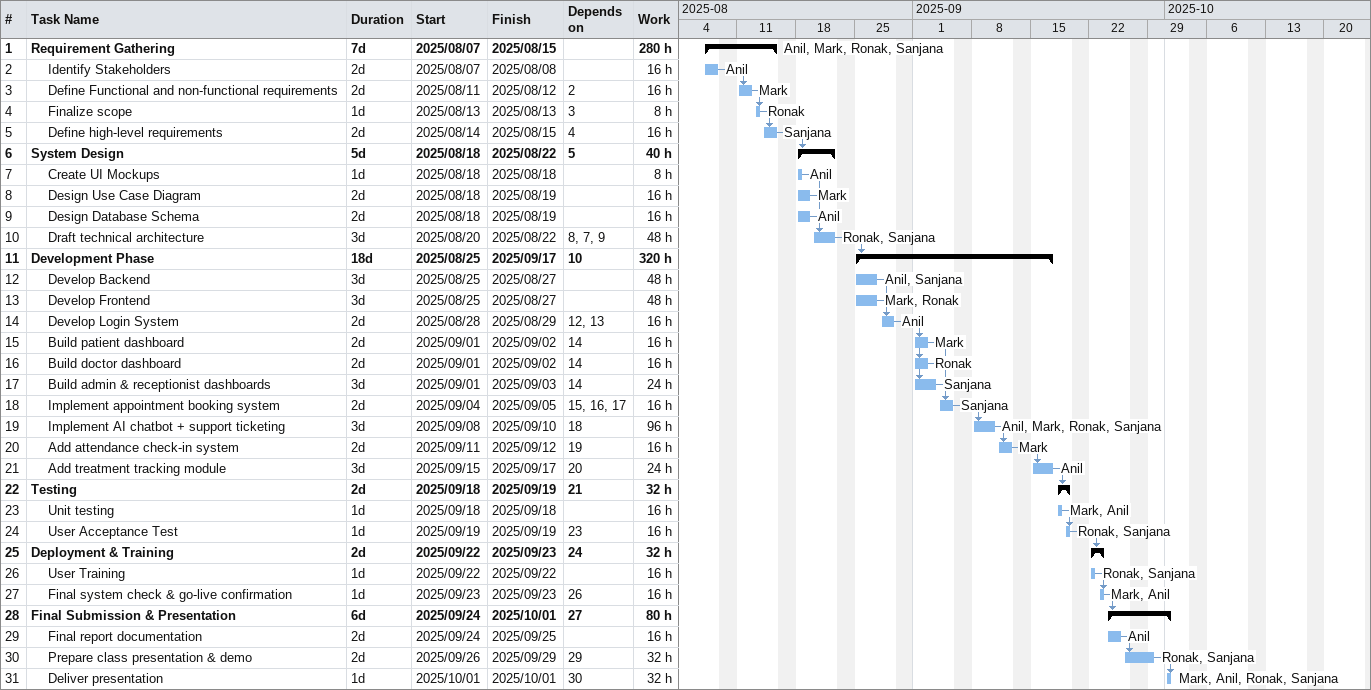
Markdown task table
| ID | Level | Task | Duration | Start | Finish | Predecessors | Resources | Work (h) |
|---|---|---|---|---|---|---|---|---|
| 1 | 1 | **Requirement Gathering** | 7d | 2025-08-07 | 2025-08-15 |  | Anil, Mark, Ronak, Sanjana | 280 |
| 2 | 2 | Identify Stakeholders | 2d | 2025-08-07 | 2025-08-08 |  | Anil | 16 |
| 3 | 2 | Define Functional and non-functional requirements | 2d | 2025-08-11 | 2025-08-12 | 2 | Mark | 16 |
| 4 | 2 | Finalize scope | 1d | 2025-08-13 | 2025-08-13 | 3 | Ronak | 8 |
| 5 | 2 | Define high-level requirements | 2d | 2025-08-14 | 2025-08-15 | 4 | Sanjana | 16 |
| 6 | 1 | **System Design** | 5d | 2025-08-18 | 2025-08-22 | 5 |  | 40 |
| 7 | 2 | Create UI Mockups | 1d | 2025-08-18 | 2025-08-18 |  | Anil | 8 |
| 8 | 2 | Design Use Case Diagram | 2d | 2025-08-18 | 2025-08-19 |  | Mark | 16 |
| 9 | 2 | Design Database Schema | 2d | 2025-08-18 | 2025-08-19 |  | Anil | 16 |
| 10 | 2 | Draft technical architecture | 3d | 2025-08-20 | 2025-08-22 | 8, 7, 9 | Ronak, Sanjana | 48 |
| 11 | 1 | **Development Phase** | 18d | 2025-08-25 | 2025-09-17 | 10 |  | 320 |
| 12 | 2 | Develop Backend | 3d | 2025-08-25 | 2025-08-27 |  | Anil, Sanjana | 48 |
| 13 | 2 | Develop Frontend | 3d | 2025-08-25 | 2025-08-27 |  | Mark, Ronak | 48 |
| 14 | 2 | Develop Login System | 2d | 2025-08-28 | 2025-08-29 | 12, 13 | Anil | 16 |
| 15 | 2 | Build patient dashboard | 2d | 2025-09-01 | 2025-09-02 | 14 | Mark | 16 |
| 16 | 2 | Build doctor dashboard | 2d | 2025-09-01 | 2025-09-02 | 14 | Ronak | 16 |
| 17 | 2 | Build admin & receptionist dashboards | 3d | 2025-09-01 | 2025-09-03 | 14 | Sanjana | 24 |
| 18 | 2 | Implement appointment booking system | 2d | 2025-09-04 | 2025-09-05 | 15, 16, 17 | Sanjana | 16 |
| 19 | 2 | Implement AI chatbot + support ticketing | 3d | 2025-09-08 | 2025-09-10 | 18 | Anil, Mark, Ronak, Sanjana | 96 |
| 20 | 2 | Add attendance check-in system | 2d | 2025-09-11 | 2025-09-12 | 19 | Mark | 16 |
| 21 | 2 | Add treatment tracking module | 3d | 2025-09-15 | 2025-09-17 | 20 | Anil | 24 |
| 22 | 1 | **Testing** | 2d | 2025-09-18 | 2025-09-19 | 21 |  | 32 |
| 23 | 2 | Unit testing | 1d | 2025-09-18 | 2025-09-18 |  | Mark, Anil | 16 |
| 24 | 2 | User Acceptance Test | 1d | 2025-09-19 | 2025-09-19 | 23 | Ronak, Sanjana | 16 |
| 25 | 1 | **Deployment & Training** | 2d | 2025-09-22 | 2025-09-23 | 24 |  | 32 |
| 26 | 2 | User Training | 1d | 2025-09-22 | 2025-09-22 |  | Ronak, Sanjana | 16 |
| 27 | 2 | Final system check & go-live confirmation | 1d | 2025-09-23 | 2025-09-23 | 26 | Mark, Anil | 16 |
| 28 | 1 | **Final Submission & Presentation** | 6d | 2025-09-24 | 2025-10-01 | 27 |  | 80 |
| 29 | 2 | Final report documentation | 2d | 2025-09-24 | 2025-09-25 |  | Anil | 16 |
| 30 | 2 | Prepare class presentation & demo | 2d | 2025-09-26 | 2025-09-29 | 29 | Ronak, Sanjana | 32 |
| 31 | 2 | Deliver presentation | 1d | 2025-10-01 | 2025-10-01 | 30 | Mark, Anil, Ronak, Sanjana | 32 |
